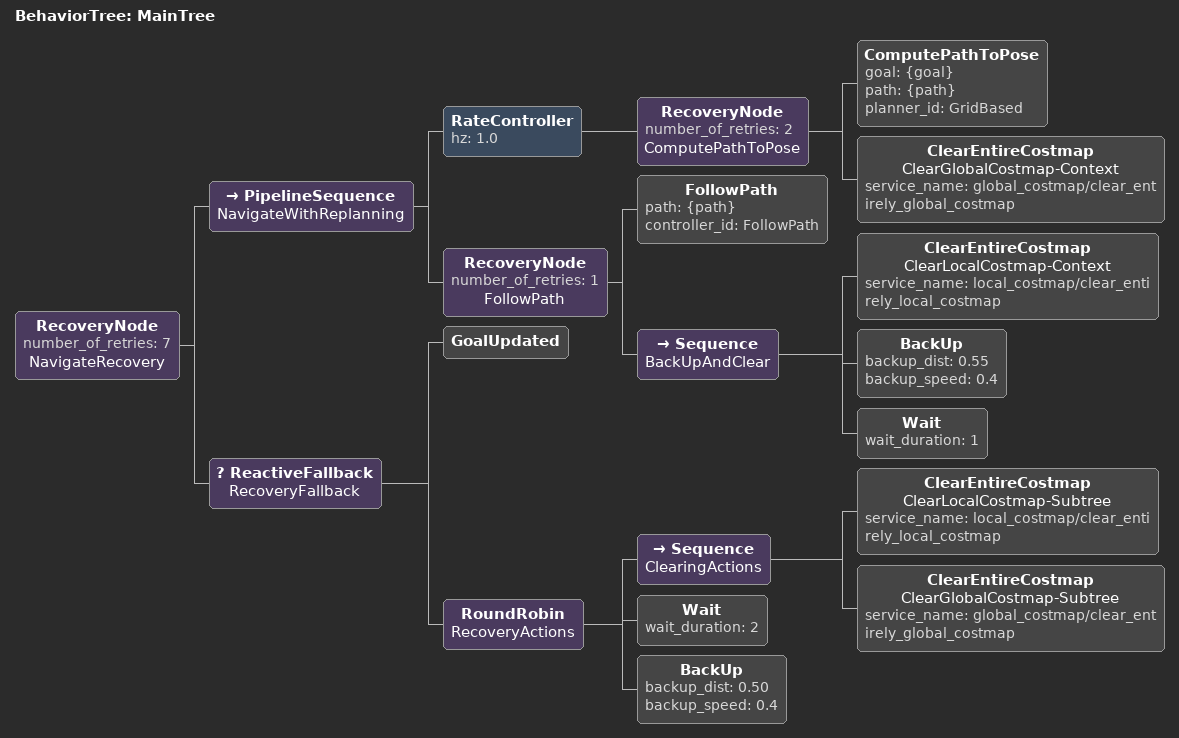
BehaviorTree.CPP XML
<root main_tree_to_execute="MainTree">
  <BehaviorTree ID="MainTree">
    <RecoveryNode number_of_retries="7" name="NavigateRecovery">
      <PipelineSequence name="NavigateWithReplanning">
        <RateController hz="1.0">
          <RecoveryNode number_of_retries="2" name="ComputePathToPose">
            <ComputePathToPose goal="{goal}" path="{path}" planner_id="GridBased"/>
            <ClearEntireCostmap name="ClearGlobalCostmap-Context" service_name="global_costmap/clear_entirely_global_costmap"/>
          </RecoveryNode>
        </RateController>
        <RecoveryNode number_of_retries="1" name="FollowPath">
          <FollowPath path="{path}" controller_id="FollowPath"/>

          <Sequence name="BackUpAndClear">
            <ClearEntireCostmap name="ClearLocalCostmap-Context" service_name="local_costmap/clear_entirely_local_costmap"/>
            <BackUp backup_dist="0.55" backup_speed="0.4"/>
            <Wait wait_duration="1"/>
          </Sequence>
        </RecoveryNode>
      </PipelineSequence>
      <ReactiveFallback name="RecoveryFallback">
        <GoalUpdated/>
        <RoundRobin name="RecoveryActions">
          <Sequence name="ClearingActions">
            <ClearEntireCostmap name="ClearLocalCostmap-Subtree" service_name="local_costmap/clear_entirely_local_costmap"/>
            <ClearEntireCostmap name="ClearGlobalCostmap-Subtree" service_name="global_costmap/clear_entirely_global_costmap"/>
          </Sequence>
          <Wait wait_duration="2"/>
          <BackUp backup_dist="0.50" backup_speed="0.4"/>
        </RoundRobin>
      </ReactiveFallback>
    </RecoveryNode>
  </BehaviorTree>
</root>
